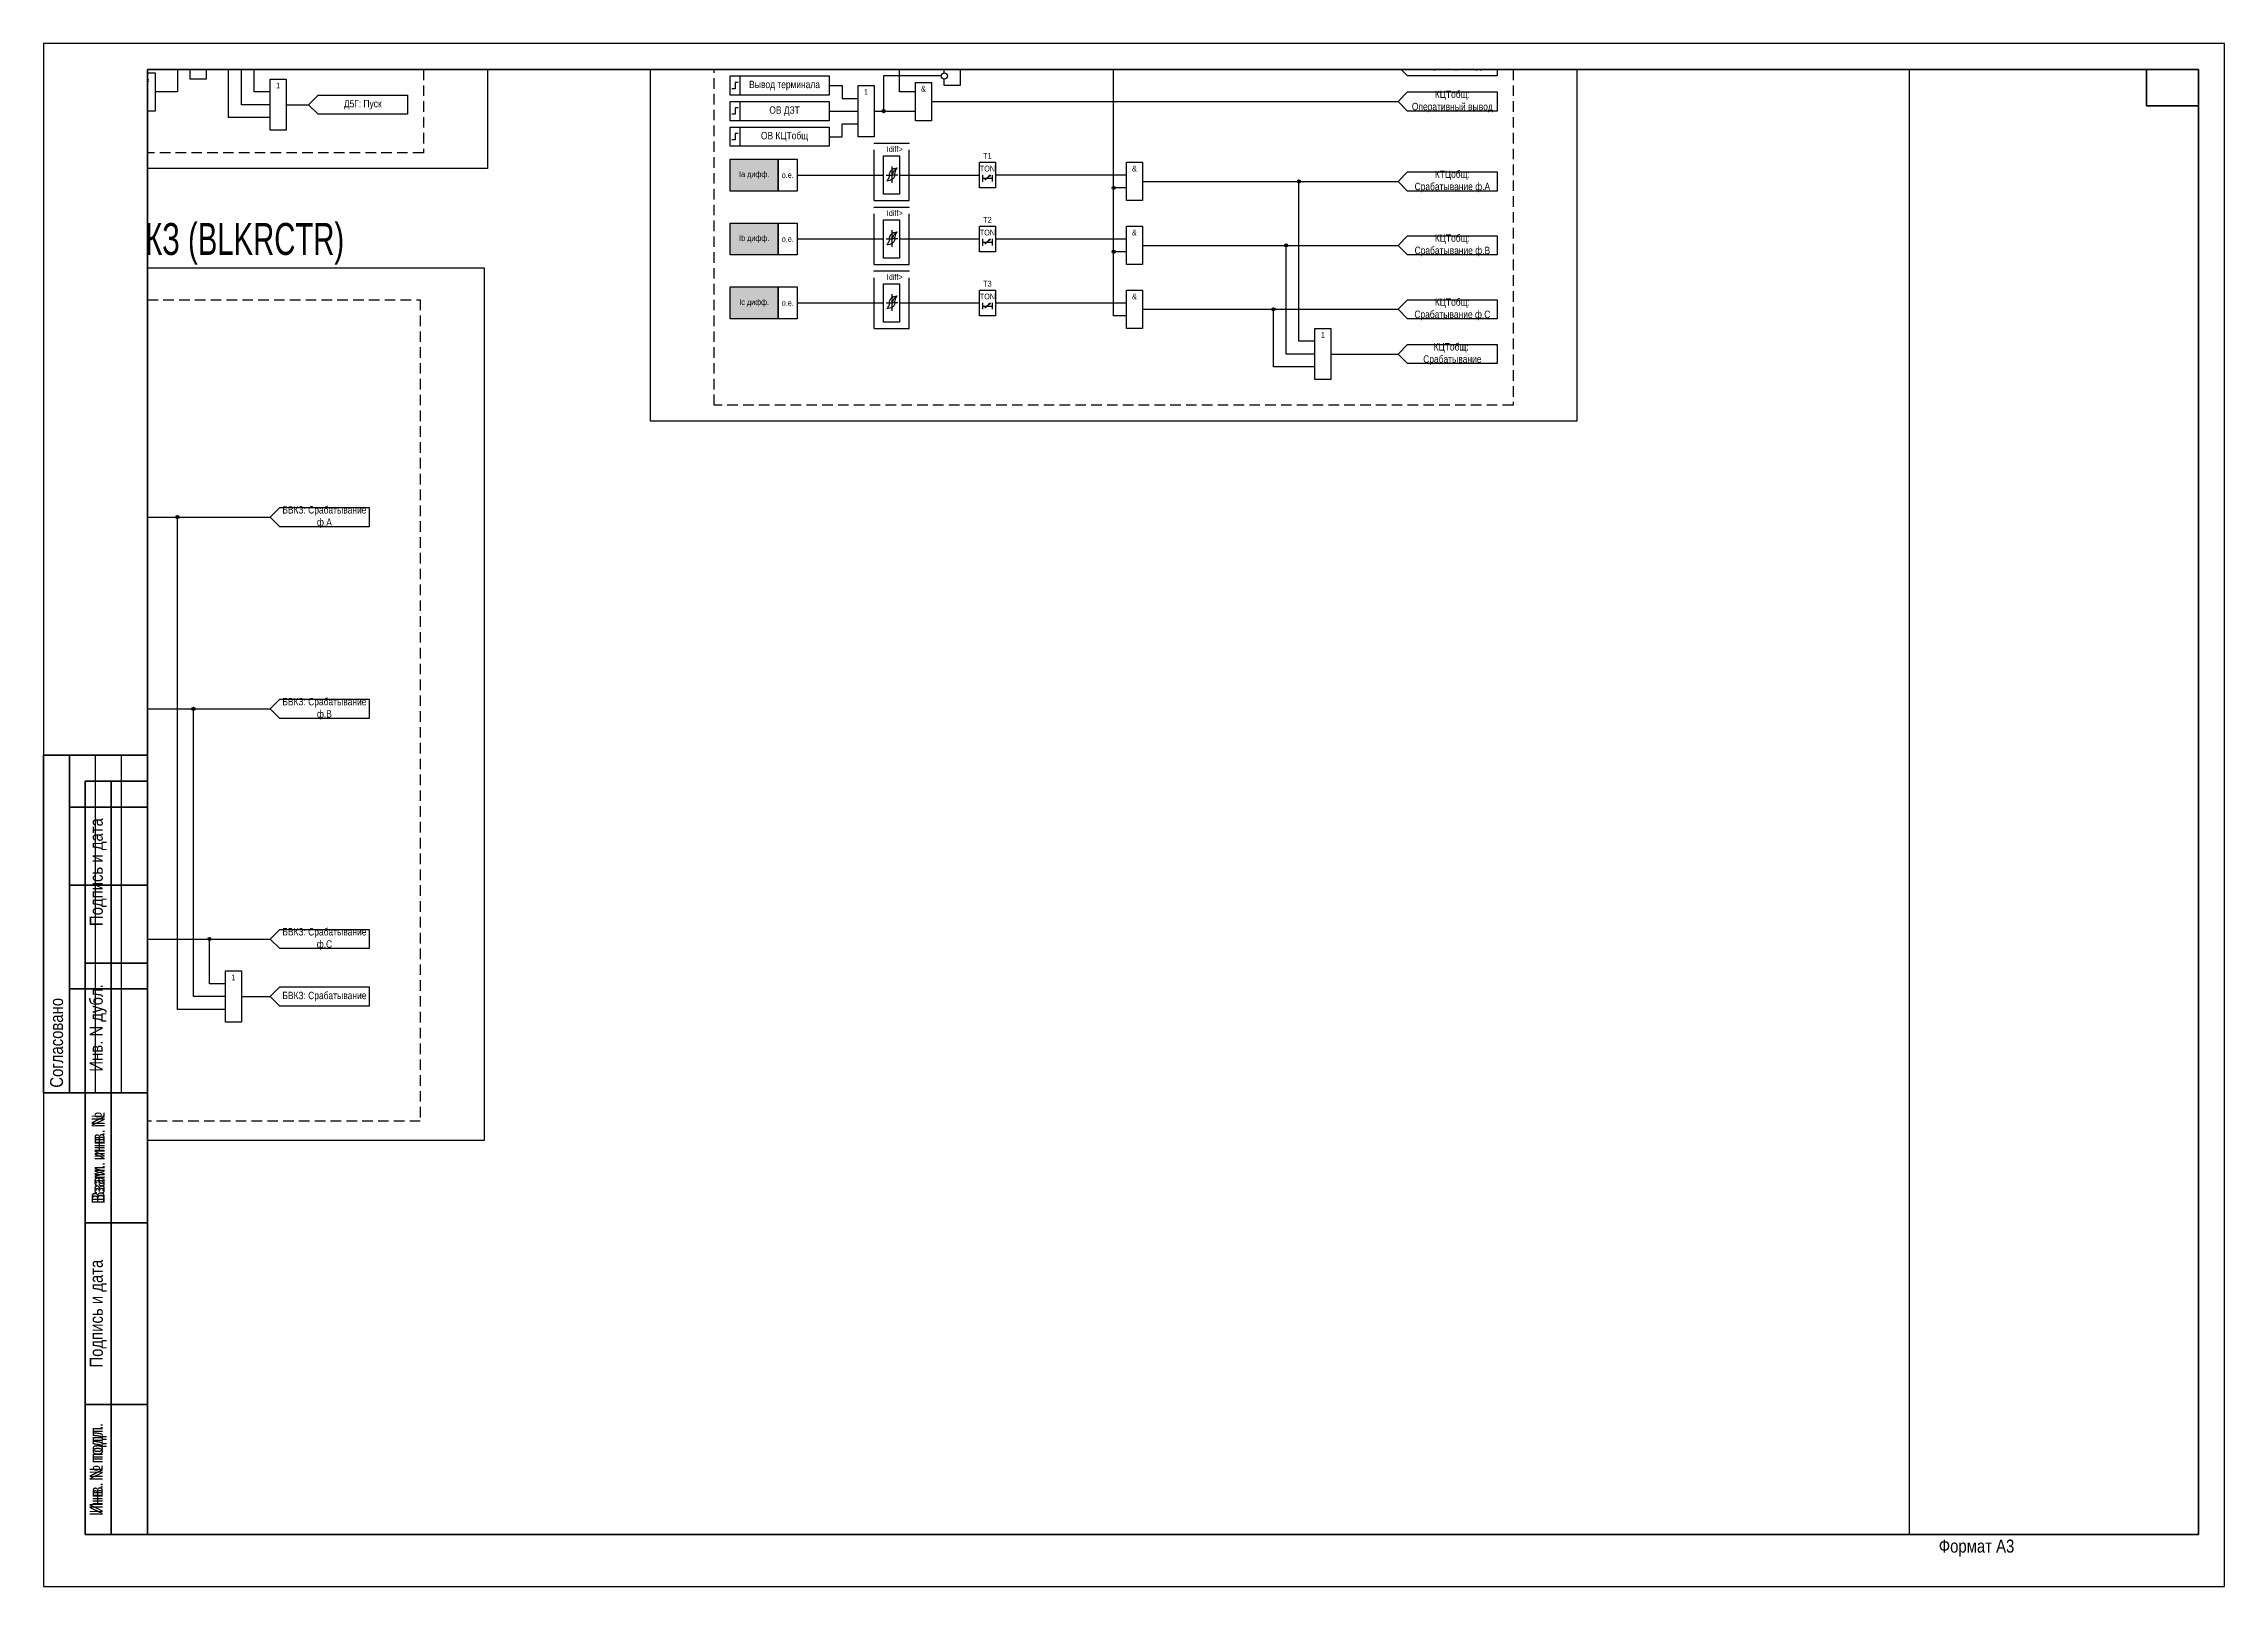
# Paper-space layout '03(2)' of a CAD drawing. Header units: millimetres. Extents: x -1 to 419, y -1 to 296.
# The model-space entities are those that its viewports show. They can reach past a viewport. Long polylines and large blocks are cut down to what shows.
import ezdxf
from ezdxf.enums import TextEntityAlignment as Align

# ---------------------------------------------------------------- set-up
doc = ezdxf.new("R2010")
doc.units = ezdxf.units.MM
doc.linetypes.add('ACAD_ISO04W100', pattern=[30, 24, -3, 0, -3])
doc.linetypes.add('штриховая2', pattern=[0.375, 0.25, -0.125])
doc.layers.add('TEXT', color=7, linetype='Continuous', lineweight=25)
doc.layers.add('Основная', color=7, linetype='Continuous')
doc.layers.add('Чертеж_оформление', color=7, linetype='Continuous')
doc.styles.add('1.8_Gost_RD', font='ARIALN.TTF', dxfattribs={"height": 1.8})
doc.styles.add('2.5_Gost_RD', font='ARIALN.TTF', dxfattribs={"height": 2.5})
doc.styles.add('3.5_Gost_RD', font='ARIALN.TTF', dxfattribs={"height": 3.5})
doc.styles.add('Вывод', font='ARIALN.TTF', dxfattribs={"height": 2.5})
doc.styles.add('Компонент', font='ARIALN.TTF', dxfattribs={"height": 3.5})

# ---------------------------------------------------------------- blocks, each defined once
blk = doc.blocks.new('*T855')
at = {"layer": 'Чертеж_оформление', "color": 0, "linetype": 'ByBlock', "lineweight": 50, "ltscale": 100}
for p, q in [((0, 0), (0, 85)), ((0, 85), (12, 85)), ((5, 0), (5, 85)), ((12, 0), (12, 85)), ((0, 60), (12, 60)), ((0, 25), (12, 25)), ((0, 0), (12, 0))]:
    blk.add_line(p, q, dxfattribs=at)
at = {"layer": 'Чертеж_оформление', "color": 0, "ltscale": 100, "char_height": 2.5, "attachment_point": 5, "rotation": 90, "style": '2.5_Gost_RD'}
for s, insert, width in [('Взам. инв. №', (2.5, 72.5), 23), ('Подпись и дата', (2.5, 42.5), 33), ('Инв. № подл.', (2.5, 12.5), 23)]:
    blk.add_mtext(s, dxfattribs=dict(at, insert=insert, width=width))
blk = doc.blocks.new('*T856')
at = {"layer": 'Чертеж_оформление', "color": 0, "linetype": 'ByBlock', "lineweight": 50, "ltscale": 100}
for p, q in [((0, 0), (0, 65)), ((0, 65), (20, 65)), ((5, 0), (5, 65)), ((20, 0), (20, 65)), ((5, 55), (20, 55)), ((5, 40), (20, 40)), ((5, 20), (20, 20)), ((0, 0), (20, 0))]:
    blk.add_line(p, q, dxfattribs=at)
at = {"layer": 'Чертеж_оформление', "color": 0, "linetype": 'ByBlock', "lineweight": -2, "ltscale": 100}
for p, q in [((10, 0), (10, 65)), ((15, 0), (15, 65))]:
    blk.add_line(p, q, dxfattribs=at)
at = {"layer": 'Чертеж_оформление', "color": 0, "ltscale": 100, "insert": (2.5, 1), "char_height": 2.5, "width": 63, "attachment_point": 4, "rotation": 90, "style": '2.5_Gost_RD'}
blk.add_mtext('Согласовано', dxfattribs=at)
blk = doc.blocks.new('*T857')
at = {"layer": 'Чертеж_оформление', "color": 0, "linetype": 'ByBlock', "lineweight": 50, "ltscale": 100}
for p, q in [((0, 0), (0, 145)), ((0, 145), (12, 145)), ((5, 0), (5, 145)), ((12, 0), (12, 145)), ((0, 110), (12, 110)), ((0, 85), (12, 85)), ((0, 60), (12, 60)), ((0, 25), (12, 25)), ((0, 0), (12, 0))]:
    blk.add_line(p, q, dxfattribs=at)
at = {"layer": 'Чертеж_оформление', "color": 0, "ltscale": 100, "char_height": 2.5, "attachment_point": 5, "rotation": 90, "style": '2.5_Gost_RD'}
for s, insert, width in [('{\\C256;Подпись и дата}', (2.5, 127.5), 33), ('{\\C256;Инв. N дубл.}', (2.5, 97.5), 23), ('{\\C256;Взам. инв. N}', (2.5, 72.5), 23), ('Инв. N подл.', (2.5, 12.5), 23)]:
    blk.add_mtext(s, dxfattribs=dict(at, insert=insert, width=width))
blk = doc.blocks.new('*U854')
at = {"layer": 'Чертеж_оформление'}
blk.add_lwpolyline([(0, 0), (420, 0), (420, 297), (0, 297)], close=True, dxfattribs=at)
at = {"layer": 'Чертеж_оформление', "lineweight": 50}
for points in [[(20, 292), (415, 292), (415, 10), (20, 10)], [(405, 292), (415, 292), (415, 285), (405, 285)]]:
    blk.add_lwpolyline(points, close=True, dxfattribs=at)
for name, p in [('*T856', (0, 95)), ('*T857', (8, 10)), ('*T855', (8, 10))]:
    blk.add_blockref(name, p)
at = {"layer": 'Чертеж_оформление', "style": '3.5_Gost_RD', "flags": 8}
blk.add_attdef('Стр.', text='', height=3.5, dxfattribs=at).set_placement((410, 289), align=Align.MIDDLE_CENTER)
at = {"layer": 'Чертеж_оформление', "style": '2.5_Gost_RD', "flags": 8}
blk.add_attdef('ФОРМАТ', text='', height=2.5, dxfattribs=at).set_placement((365, 9), align=Align.TOP_LEFT)
blk = doc.blocks.new('Точка')
at = {"ltscale": 100}
h = blk.add_hatch(color=256, dxfattribs=at)
h.dxf.hatch_style = 1
edge = h.paths.add_edge_path()
edge.add_arc((0, 0), 0.5, 0, 360)
blk.add_circle((0, 0), 0.5, dxfattribs=at)
blk = doc.blocks.new('*U898')
at = {"layer": 'Основная', "linetype": 'ACAD_ISO04W100', "ltscale": 0.25}
for p, q in [((0, 0), (11, 0)), ((0, -18), (0, 0)), ((11, -18), (11, 0)), ((0, -18), (11, -18))]:
    blk.add_line(p, q, dxfattribs=at)
at = {"layer": 'Основная', "style": 'Компонент'}
blk.add_attdef('ОУ', text='', height=3.5, dxfattribs=at).set_placement((11, 0), align=Align.MIDDLE_CENTER)
blk = doc.blocks.new('*U958')
at = {"layer": 'Основная', "color": 0}
blk.add_line((0, 0), (7, 4), dxfattribs=at)
at = {"layer": 'Основная', "ltscale": 0.35}
blk.add_line((6, 6), (6, 2.5), dxfattribs=at)
blk = doc.blocks.new('*U985')
at = {"layer": 'Основная', "color": 0}
for p, q in [((-3, 6), (-9, 6)), ((-3, 0), (-9, 0)), ((9, 0), (3, 0))]:
    blk.add_line(p, q, dxfattribs=at)
at = {"layer": 'Основная', "ltscale": 0.25, "xscale": -1}
blk.add_blockref('*U958', (3, 0), dxfattribs=at)
at = {"layer": 'Основная'}
for tag, height, style, p in [('В1', 2.5, 'Вывод', (-14, 6)), ('В2', 2.5, 'Вывод', (-6, 4)), ('ОУ', 3.5, 'Компонент', (-2, 10)), ('В3', 2.5, 'Вывод', (-6, -2))]:
    blk.add_attdef(tag, text='', height=height, dxfattribs=dict(at, style=style)).set_placement(p, align=Align.MIDDLE_CENTER)

msp = doc.modelspace()

# ---------------------------------------------------------------- hatches: boundary and pattern name
at = {"ltscale": 100, "true_color": 0xf7941d}
h = msp.add_hatch(color=30, dxfattribs=at)
h.dxf.hatch_style = 1
h.paths.add_polyline_path([(2079, -177), (2094, -177), (2094, -187), (2079, -187)])
h = msp.add_hatch(color=30, dxfattribs=at)
h.dxf.hatch_style = 1
h.paths.add_polyline_path([(2079, -197), (2094, -197), (2094, -207), (2079, -207)])
h = msp.add_hatch(color=30, dxfattribs=at)
h.dxf.hatch_style = 1
h.paths.add_polyline_path([(2079, -217), (2094, -217), (2094, -227), (2079, -227)])

# ---------------------------------------------------------------- linework, layer by layer
at = {"ltscale": 100}
for p, q in [((2448, 626), (2448, -997)), ((2120, -144), (2120, -146)), ((1885, -154), (1894, -154)), ((2110, -162), (2119, -162)), ((2124, -162), (2137, -162))]:
    msp.add_line(p, q, dxfattribs=at)
at = {"color": 7, "ltscale": 100}
for p, q in [((2158.7, -183.54), (2160.37, -182.05)), ((2160.37, -182.05), (2159.85, -182.27)), ((2160.37, -182.05), (2160.11, -182.52)), ((2158.7, -203.54), (2160.37, -202.05)), ((2160.37, -202.05), (2159.85, -202.27)), ((2160.37, -202.05), (2160.11, -202.52)), ((2158.7, -223.54), (2160.37, -222.05)), ((2160.37, -222.05), (2159.85, -222.27)), ((2160.37, -222.05), (2160.11, -222.52))]:
    msp.add_line(p, q, dxfattribs=at)
at = {"ltscale": 100}
for points in [[(1713, -52), (2003, -52), (2003, -180), (1713, -180)], [(2054, -100), (2344, -100), (2344, -259), (2054, -259)], [(1935, -152), (1940, -152), (1940, -168), (1935, -168)], [(2079, -151), (2082, -151), (2082, -157), (2079, -157)], [(2079, -151), (2110, -151), (2110, -157), (2079, -157)], [(2119, -154), (2124, -154), (2124, -170), (2119, -170)], [(2079, -159), (2082, -159), (2082, -165), (2079, -165)], [(2079, -159), (2110, -159), (2110, -165), (2079, -165)], [(2079, -167), (2082, -167), (2082, -173), (2079, -173)], [(2079, -167), (2110, -167), (2110, -173), (2079, -173)], [(2079, -177), (2094, -177), (2094, -187), (2079, -187)], [(2094, -177), (2100, -177), (2100, -187), (2094, -187)], [(2157, -178), (2162, -178), (2162, -186), (2157, -186)], [(2079, -197), (2094, -197), (2094, -207), (2079, -207)], [(2094, -197), (2100, -197), (2100, -207), (2094, -207)], [(2157, -198), (2162, -198), (2162, -206), (2157, -206)], [(1712, -211), (2002, -211), (2002, -484), (1712, -484)], [(2079, -217), (2094, -217), (2094, -227), (2079, -227)], [(2094, -217), (2100, -217), (2100, -227), (2094, -227)], [(2157, -218), (2162, -218), (2162, -226), (2157, -226)], [(2262, -230), (2267, -230), (2267, -246), (2262, -246)], [(1921, -431), (1926, -431), (1926, -447), (1921, -447)]]:
    msp.add_lwpolyline(points, close=True, dxfattribs=at)
for points in [[(1935, -156), (1930, -156), (1930, -92)], [(1935, -160), (1926, -160), (1926, -119)], [(1910, -148), (1906, -148), (1906, -156), (1899, -156)], [(1915, -146), (1947, -146)], [(1935, -164), (1922, -164), (1922, -146)], [(2137, -156), (2132, -156), (2132, -145), (2127, -145)], [(2151, -148), (2288, -148)], [(2203, -186), (2199, -186), (2199, -148)], [(1894, -158), (1889, -158), (1889, -161), (1876, -161), (1876, -154)], [(2110, -154), (2114, -154), (2114, -158), (2119, -158)], [(2145, -151), (2127, -151), (2127, -162)], [(2137, -156), (2132, -156)], [(1940, -160), (1947, -160)], [(2142, -159), (2288, -159)], [(2110, -170), (2114, -170), (2114, -166), (2119, -166)], [(2158, -182), (2158, -184)], [(2158, -183), (2161, -183)], [(2161, -182), (2161, -184)], [(2203, -182), (2162, -182)], [(2208, -184), (2288, -184)], [(2262, -234), (2257, -234), (2257, -184)], [(2203, -206), (2199, -206), (2199, -186)], [(2158, -202), (2158, -204)], [(2158, -203), (2161, -203)], [(2161, -202), (2161, -204)], [(2162, -202), (2203, -202)], [(2208, -204), (2288, -204)], [(2262, -238), (2253, -238), (2253, -204)], [(2203, -226), (2199, -226), (2199, -206)], [(2158, -222), (2158, -224)], [(2158, -223), (2161, -223)], [(2161, -222), (2161, -224)], [(2162, -222), (2203, -222)], [(2208, -224), (2288, -224)], [(2262, -242), (2249, -242), (2249, -224)], [(2267, -238), (2288, -238)], [(1888, -289), (1935, -289)], [(1921, -443), (1906, -443), (1906, -289)], [(1893, -349), (1935, -349)], [(1921, -439), (1911, -439), (1911, -349)], [(1893, -421), (1935, -421)], [(1921, -435), (1916, -435), (1916, -421)], [(1926, -439), (1935, -439)]]:
    msp.add_lwpolyline(points, dxfattribs=at)
at = {"lineweight": 30, "ltscale": 100}
for points in [[(2081.5, -153), (2080.5, -153), (2080.5, -155), (2079.5, -155)], [(2081.5, -161), (2080.5, -161), (2080.5, -163), (2079.5, -163)], [(2081.5, -169), (2080.5, -169), (2080.5, -171), (2079.5, -171)]]:
    msp.add_lwpolyline(points, dxfattribs=at)
at = {"layer": 'Основная', "ltscale": 100}
for p, q in [((2127, -177.5), (2127, -176)), ((2127, -176), (2132, -176)), ((2127, -185), (2127, -177)), ((2132, -176), (2132, -182)), ((2132, -182), (2157, -182)), ((2132, -182), (2132, -188)), ((2127, -188), (2127, -185)), ((2132, -188), (2127, -188)), ((2127, -197.5), (2127, -196)), ((2127, -196), (2132, -196)), ((2127, -205), (2127, -197)), ((2132, -196), (2132, -202)), ((2132, -202), (2157, -202)), ((2132, -202), (2132, -208)), ((2127, -208), (2127, -205)), ((2132, -208), (2127, -208)), ((2127, -217.5), (2127, -216)), ((2127, -216), (2132, -216)), ((2127, -225), (2127, -217)), ((2132, -216), (2132, -222)), ((2127, -228), (2127, -225)), ((2132, -222), (2157, -222)), ((2132, -222), (2132, -228)), ((2132, -228), (2127, -228))]:
    msp.add_line(p, q, dxfattribs=at)
at = {"layer": 'Основная', "color": 7, "ltscale": 100}
for p, q in [((2100, -182), (2127, -182)), ((2127.79, -182), (2129.6, -182)), ((2131.42, -182), (2129.6, -182)), ((2100, -202), (2127, -202)), ((2127.79, -202), (2129.6, -202)), ((2131.42, -202), (2129.6, -202)), ((2100, -222), (2127, -222)), ((2127.79, -222), (2129.6, -222)), ((2131.42, -222), (2129.6, -222))]:
    msp.add_line(p, q, dxfattribs=at)
at = {"layer": 'Основная'}
for p, q in [((2129.6, -179.28), (2129.6, -184.48)), ((2129.6, -199.28), (2129.6, -204.48)), ((2129.6, -219.28), (2129.6, -224.48))]:
    msp.add_line(p, q, dxfattribs=at)
at = {"layer": 'Основная', "linetype": 'штриховая2', "ltscale": 5}
for points in [[(1733, -62), (1983, -62), (1983, -175), (1733, -175)], [(2074, -110), (2324, -110), (2324, -254), (2074, -254)], [(1732, -221), (1982, -221), (1982, -478), (1732, -478)]]:
    msp.add_lwpolyline(points, close=True, dxfattribs=at)
at = {"layer": 'Основная', "ltscale": 100}
for points in [[(1910, -140), (1915, -140), (1915, -152), (1910, -152)], [(1978, -143), (1978, -149), (1950, -149), (1947, -146), (1950, -143)], [(1894, -150), (1899, -150), (1899, -162), (1894, -162)], [(2319, -145), (2319, -151), (2291, -151), (2288, -148), (2291, -145)], [(2137, -153), (2142, -153), (2142, -165), (2137, -165)], [(2319, -156), (2319, -162), (2291, -162), (2288, -159), (2291, -156)], [(1978, -157), (1978, -163), (1950, -163), (1947, -160), (1950, -157)], [(2203, -178), (2208, -178), (2208, -190), (2203, -190)], [(2319, -181), (2319, -187), (2291, -187), (2288, -184), (2291, -181)], [(2203, -198), (2208, -198), (2208, -210), (2203, -210)], [(2319, -201), (2319, -207), (2291, -207), (2288, -204), (2291, -201)], [(2203, -218), (2208, -218), (2208, -230), (2203, -230)], [(2319, -221), (2319, -227), (2291, -227), (2288, -224), (2291, -221)], [(2319, -235), (2319, -241), (2291, -241), (2288, -238), (2291, -235)], [(1966, -286), (1966, -292), (1938, -292), (1935, -289), (1938, -286)], [(1966, -346), (1966, -352), (1938, -352), (1935, -349), (1938, -346)], [(1966, -418), (1966, -424), (1938, -424), (1935, -421), (1938, -418)], [(1966, -436), (1966, -442), (1938, -442), (1935, -439), (1938, -436)]]:
    msp.add_lwpolyline(points, close=True, dxfattribs=at)
msp.add_lwpolyline([(2146, -150), (2146, -142), (2151, -142), (2151, -154), (2146, -154), (2146, -152)], dxfattribs=at)
msp.add_circle((2146, -151), 1, dxfattribs=at)
at = {"layer": 'Основная'}
for points in [[(2128.8, -182.08), (2128.6, -182.87), (2128, -183.88)], [(2130.48, -182.08), (2130.25, -182.87), (2129.76, -183.33), (2128, -183.88)], [(2128.8, -182.08), (2128.95, -181.29), (2129.44, -180.46), (2131.2, -179.74)], [(2129.6, -182), (2130, -181.28), (2130.47, -180.4), (2131.2, -179.74)], [(2130.48, -182.08), (2130.6, -181.29), (2130.81, -180.46), (2131.2, -179.74)], [(2128.8, -202.08), (2128.6, -202.87), (2128, -203.88)], [(2130.48, -202.08), (2130.25, -202.87), (2129.76, -203.33), (2128, -203.88)], [(2128.8, -202.08), (2128.95, -201.29), (2129.44, -200.46), (2131.2, -199.74)], [(2129.6, -202), (2130, -201.28), (2130.47, -200.4), (2131.2, -199.74)], [(2130.48, -202.08), (2130.6, -201.29), (2130.81, -200.46), (2131.2, -199.74)], [(2128.8, -222.08), (2128.6, -222.87), (2128, -223.88)], [(2130.48, -222.08), (2130.25, -222.87), (2129.76, -223.33), (2128, -223.88)], [(2128.8, -222.08), (2128.95, -221.29), (2129.44, -220.46), (2131.2, -219.74)], [(2129.6, -222), (2130, -221.28), (2130.47, -220.4), (2131.2, -219.74)], [(2130.48, -222.08), (2130.6, -221.29), (2130.81, -220.46), (2131.2, -219.74)]]:
    msp.add_spline(points, degree=3, dxfattribs=at)

# ---------------------------------------------------------------- block references
at = {"layer": 'Основная', "ltscale": 0.25, "xscale": 0.5, "yscale": 0.5, "zscale": 0.5}
msp.add_blockref('*U985', (2125, -145), dxfattribs=at).add_auto_attribs({'ОУ': 'SGF1', 'В1': '"0"', 'В2': '0', 'В3': '1'})
at = {"layer": 'Основная', "ltscale": 100}
for p in [(1922, -146), (2199, -148), (2127, -162), (2257, -184), (2199, -186), (2253, -204), (2199, -206), (2249, -224), (1906, -289), (1911, -349), (1916, -421)]:
    msp.add_blockref('Точка', p, dxfattribs=at)
at = {"layer": 'Основная', "ltscale": 0.25}
for p in [(2124, -172), (2124, -192), (2124, -212)]:
    msp.add_blockref('*U898', p, dxfattribs=at)

# ---------------------------------------------------------------- texts
at = {"ltscale": 100, "attachment_point": 5}
for s, insert, char_height, width, style in [('Вывод терминала', (2096, -154), 2.3, 28, '2.5_Gost_RD'), ('1', (2121.5, -156), 1.8, 5, '2.5_Gost_RD'), ('T1', (2159.5, -176), 1.8, 5, '2.5_Gost_RD'), ('Ia дифф.', (2086.5, -182), 1.8, 15, '1.8_Gost_RD'), ('о.е.', (2097, -182), 1.8, 6, '1.8_Gost_RD'), ('TON', (2159.5, -180), 1.8, 5, '2.5_Gost_RD'), ('T2', (2159.5, -196), 1.8, 5, '2.5_Gost_RD'), ('Ib дифф.', (2086.5, -202), 1.8, 15, '1.8_Gost_RD'), ('о.е.', (2097, -202), 1.8, 6, '1.8_Gost_RD'), ('TON', (2159.5, -200), 1.8, 5, '2.5_Gost_RD'), ('T3', (2159.5, -216), 1.8, 5, '2.5_Gost_RD'), ('Ic дифф.', (2086.5, -222), 1.8, 15, '1.8_Gost_RD'), ('о.е.', (2097, -222), 1.8, 6, '1.8_Gost_RD'), ('TON', (2159.5, -220), 1.8, 5, '2.5_Gost_RD')]:
    msp.add_mtext(s, dxfattribs=dict(at, insert=insert, char_height=char_height, width=width, style=style))
at = {"color": 30, "ltscale": 100, "insert": (1857, -203.5), "char_height": 10, "width": 290, "attachment_point": 5, "style": '3.5_Gost_RD'}
msp.add_mtext('{\\W0.8;\\C3;БВКЗ - блокировка при внешних КЗ (BLKRCTR)}', dxfattribs=at)
at = {"layer": 'TEXT', "color": 0, "ltscale": 100, "insert": (2096, -162), "char_height": 2.3, "width": 28, "attachment_point": 5, "style": '2.5_Gost_RD'}
msp.add_mtext('{\\C256;ОВ ДЗТ}', dxfattribs=at)
at = {"layer": 'Основная', "color": 0, "ltscale": 100, "char_height": 2.3, "attachment_point": 5, "style": '2.5_Gost_RD'}
for s, insert, width in [('{\\C256;Д5Г: Пуск ф.C}', (1964, -146), 28), ('{\\C256;КЦТобщ: Оперативный вывод}', (2305, -159), 28), ('{\\C256;Д5Г: Пуск}', (1964, -160), 28), ('{\\C256;ОВ КЦТобщ}', (2096, -170), 28), ('{\\C256;КТЦобщ: Срабатывание ф.А}', (2305, -184), 26.5083), ('{\\C256;КЦТобщ: Срабатывание ф.В}', (2305, -204), 25.2956), ('{\\C256;КЦТобщ: Срабатывание ф.С}', (2305, -224), 25.7463), ('{\\C256;КЦТобщ:  Срабатывание}', (2305, -238), 28), ('{\\C256;БВКЗ: Срабатывание ф.А}', (1952, -289), 28), ('{\\C256;БВКЗ: Срабатывание ф.В}', (1952, -349), 28), ('{\\C256;БВКЗ: Срабатывание ф.С}', (1952, -421), 28), ('{\\C256;БВКЗ: Срабатывание}', (1952, -439), 28)]:
    msp.add_mtext(s, dxfattribs=dict(at, insert=insert, width=width))
at = {"layer": 'Основная', "ltscale": 100, "attachment_point": 5, "style": '2.5_Gost_RD'}
for s, insert, char_height, width in [('КЦТобщ: Ввод', (2305, -148), 2.3, 28), ('&', (1896.5, -152), 1.8, 5), ('1', (1937.5, -154), 1.8, 5), ('&', (2139.5, -155), 1.8, 5), ('&', (2205.5, -180), 1.8, 5), ('&', (2205.5, -200), 1.8, 5), ('&', (2205.5, -220), 1.8, 5), ('1', (2264.5, -232), 1.8, 5), ('1', (1923.5, -433), 1.8, 5)]:
    msp.add_mtext(s, dxfattribs=dict(at, insert=insert, char_height=char_height, width=width))
at = {"layer": 'Основная', "color": 7, "ltscale": 100, "char_height": 1.8, "attachment_point": 1, "style": '1.8_Gost_RD'}
for insert in [(2128, -173), (2128, -193), (2128, -213)]:
    msp.add_mtext_dynamic_manual_height_columns('Idiff>', width=4, gutter_width=17.5, heights=[0], dxfattribs=dict(at, insert=insert))

psp = doc.layouts.new('03(2)')

# ---------------------------------------------------------------- block references
at = {"layer": 'Чертеж_оформление', "ltscale": 100}
ref = psp.add_blockref('*U854', (-0.79, -0.79), dxfattribs=at)
ref.add_attrib('ФОРМАТ', 'Формат А3', dxfattribs={"height": 2.5, "style": '2.5_Gost_RD', "flags": 8}).set_placement((364.21, 8.21), align=Align.TOP_LEFT)

# ---------------------------------------------------------------- viewports
at = {"layer": 'Defpoints', "view_target_point": (-1531.53, 1671.56)}
psp.add_viewport(center=(216.71, 150.21), size=(395, 282), view_center_point=(3749.09, -2049.69), view_height=458.2489, dxfattribs=at)

doc.saveas('drawing.dxf')
